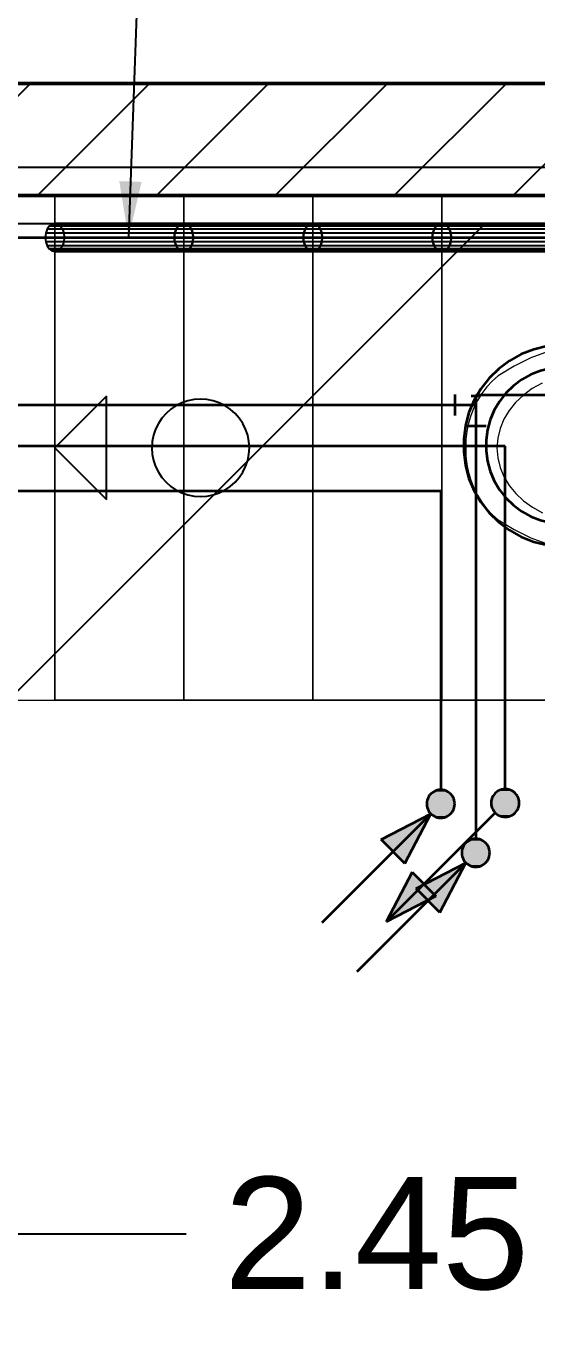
# Model space of a CAD drawing. Extents: x 0 to 756, y -25 to 420.
# Drawn here: x 337.29 to 355.51, y 219.08 to 265.62 of the extents above; entities that cross this region are included whole.
import ezdxf
from ezdxf.lldxf.tags import DXFTag

# ---------------------------------------------------------------- set-up
doc = ezdxf.new("R2010")
doc.units = 0
doc.layers.get('0').update_dxf_attribs({"lineweight": 25})
for name, color, linetype, lineweight, true_color in [('A_Geschossdecke', 7, 'Continuous', 25, 0x008080), ('S_Einrichtung', 7, 'Continuous', 35, 0x9dff9d), ('S_Kaltwasser', 3, 'Continuous', 35, 0x00ff00), ('S_Schmutzwasser', 7, 'Continuous', 35, 0x808040), ('S_Warmwasser', 1, 'fein_strichliert', 35, 0xff0000), ('S_Zirkulation', 7, 'fein_strichliert', 35, 0xff0080)]:
    doc.layers.add(name, color=color, linetype=linetype, lineweight=lineweight, true_color=true_color)
for name, color, linetype, lineweight in [('A_Innenwand', 7, 'Continuous', 25), ('Allgemein01', 7, 'Continuous', 13), ('Sanitär', 7, 'Continuous', 25), ('Standard', 7, 'Continuous', 25), ('Treppe', 7, 'Continuous', 13), ('Wand Holz nicht tragend', 7, 'Continuous', 13), ('X_Text', 7, 'Continuous', 25)]:
    doc.layers.add(name, color=color, linetype=linetype, lineweight=lineweight)
doc.styles.get("Standard").update_dxf_attribs({"font": 'arial.ttf'})
tags = doc.linetypes.add('fein_strichliert', pattern=[4, 1, -2, 1]).pattern_tags.tags
tags[8:9] = [DXFTag(74, 4), DXFTag(75, 0), DXFTag(340, '0'), DXFTag(46, 0.0), DXFTag(50, 0.0), DXFTag(44, 0.0), DXFTag(45, 0.0)]
tags[6:7] = [DXFTag(74, 4), DXFTag(75, 0), DXFTag(340, '0'), DXFTag(46, 0.0), DXFTag(50, 0.0), DXFTag(44, 0.0), DXFTag(45, 0.0)]
tags[4:5] = [DXFTag(74, 4), DXFTag(75, 0), DXFTag(340, '0'), DXFTag(46, 0.0), DXFTag(50, 0.0), DXFTag(44, 0.0), DXFTag(45, 0.0)]

# ---------------------------------------------------------------- blocks, each defined once
blk = doc.blocks.new('Referenz-A01I5YBJIE')
at = {"layer": 'Allgemein01', "color": 0, "lineweight": -2}
for p, q in [((343.065, 252.257), (342.85, 252.184)), ((343.288, 252.301), (343.065, 252.257)), ((343.515, 252.316), (343.288, 252.301)), ((343.742, 252.301), (343.515, 252.316)), ((343.965, 252.257), (343.742, 252.301)), ((344.18, 252.184), (343.965, 252.257)), ((342.286, 251.807), (342.136, 251.636)), ((342.457, 251.957), (342.286, 251.807)), ((342.646, 252.083), (342.457, 251.957)), ((342.85, 252.184), (342.646, 252.083)), ((344.384, 252.083), (344.18, 252.184)), ((344.573, 251.957), (344.384, 252.083)), ((344.744, 251.807), (344.573, 251.957)), ((344.894, 251.636), (344.744, 251.807)), ((342.01, 251.447), (341.909, 251.243)), ((342.136, 251.636), (342.01, 251.447)), ((345.021, 251.447), (344.894, 251.636)), ((345.121, 251.243), (345.021, 251.447)), ((341.836, 251.028), (341.792, 250.805)), ((341.909, 251.243), (341.836, 251.028)), ((345.194, 251.028), (345.121, 251.243)), ((345.239, 250.805), (345.194, 251.028)), ((341.792, 250.805), (341.777, 250.578)), ((341.777, 250.578), (341.792, 250.351)), ((345.254, 250.578), (345.239, 250.805)), ((345.239, 250.351), (345.254, 250.578)), ((341.792, 250.351), (341.836, 250.128)), ((341.836, 250.128), (341.909, 249.913)), ((345.121, 249.913), (345.194, 250.128)), ((345.194, 250.128), (345.239, 250.351)), ((341.909, 249.913), (342.01, 249.709)), ((342.01, 249.709), (342.136, 249.52)), ((342.136, 249.52), (342.286, 249.349)), ((344.744, 249.349), (344.894, 249.52)), ((344.894, 249.52), (345.021, 249.709)), ((345.021, 249.709), (345.121, 249.913)), ((342.286, 249.349), (342.457, 249.199)), ((342.457, 249.199), (342.646, 249.072)), ((342.646, 249.072), (342.85, 248.972)), ((344.18, 248.972), (344.384, 249.072)), ((344.384, 249.072), (344.573, 249.199)), ((344.573, 249.199), (344.744, 249.349)), ((342.85, 248.972), (343.065, 248.899)), ((343.065, 248.899), (343.288, 248.854)), ((343.288, 248.854), (343.515, 248.84)), ((343.515, 248.84), (343.742, 248.854)), ((343.742, 248.854), (343.965, 248.899)), ((343.965, 248.899), (344.18, 248.972))]:
    blk.add_line(p, q, dxfattribs=at)
at = {"layer": 'Sanitär', "color": 0, "lineweight": 13}
for p, q in [((355.286, 253.784), (354.691, 253.494)), ((355.907, 254.018), (355.286, 253.784)), ((354.691, 253.494), (354.126, 253.151)), ((353.722, 252.751), (353.545, 252.518)), ((353.92, 252.967), (353.722, 252.751)), ((354.126, 253.151), (353.92, 252.967)), ((355.695, 252.887), (355.344, 252.692)), ((353.389, 252.269), (353.256, 252.008)), ((353.545, 252.518), (353.389, 252.269)), ((355.026, 252.462), (354.748, 252.199)), ((355.344, 252.692), (355.026, 252.462)), ((353.256, 252.008), (353.148, 251.736)), ((354.514, 251.908), (354.327, 251.595)), ((354.748, 252.199), (354.514, 251.908)), ((353.065, 251.455), (353.008, 251.167)), ((353.148, 251.736), (353.065, 251.455)), ((354.327, 251.595), (354.192, 251.264)), ((352.978, 250.876), (352.968, 250.573)), ((353.008, 251.167), (352.978, 250.876)), ((354.11, 250.921), (354.083, 250.573)), ((354.192, 251.264), (354.11, 250.921)), ((352.968, 250.573), (352.978, 250.279)), ((354.083, 250.573), (354.111, 250.224)), ((352.978, 250.279), (353.009, 249.988)), ((353.009, 249.988), (353.065, 249.701)), ((354.111, 250.224), (354.194, 249.882)), ((353.065, 249.701), (353.148, 249.42)), ((354.194, 249.882), (354.331, 249.552)), ((354.331, 249.552), (354.518, 249.239)), ((353.148, 249.42), (353.257, 249.147)), ((353.257, 249.147), (353.389, 248.886)), ((354.518, 249.239), (354.753, 248.949)), ((353.389, 248.886), (353.545, 248.638)), ((353.545, 248.638), (353.722, 248.405)), ((354.753, 248.949), (355.032, 248.687)), ((355.032, 248.687), (355.35, 248.457)), ((353.722, 248.405), (353.92, 248.189)), ((353.92, 248.189), (354.126, 248.004)), ((355.35, 248.457), (355.702, 248.264)), ((354.126, 248.004), (354.691, 247.661)), ((354.691, 247.661), (355.287, 247.371)), ((355.287, 247.371), (355.907, 247.138))]:
    blk.add_line(p, q, dxfattribs=at)
at = {"layer": 'Standard', "color": 0, "lineweight": -2}
for p, q in [((338.042, 258.372), (337.994, 258.232)), ((338.116, 258.482), (338.042, 258.372)), ((342.642, 258.372), (338.042, 258.372)), ((338.211, 258.553), (338.116, 258.482)), ((342.716, 258.482), (338.116, 258.482)), ((338.315, 258.578), (338.211, 258.553)), ((342.811, 258.553), (338.211, 258.553)), ((342.915, 258.578), (338.315, 258.578)), ((338.315, 258.578), (338.42, 258.553)), ((343.02, 258.553), (338.42, 258.553)), ((338.42, 258.553), (338.514, 258.482)), ((343.114, 258.482), (338.514, 258.482)), ((338.514, 258.482), (338.589, 258.372)), ((343.189, 258.372), (338.589, 258.372)), ((338.589, 258.372), (338.637, 258.232)), ((342.642, 258.372), (342.594, 258.232)), ((342.594, 258.232), (342.642, 258.372)), ((342.716, 258.482), (342.642, 258.372)), ((342.642, 258.372), (342.716, 258.482)), ((347.242, 258.372), (342.642, 258.372)), ((342.811, 258.553), (342.716, 258.482)), ((342.716, 258.482), (342.811, 258.553)), ((347.316, 258.482), (342.716, 258.482)), ((342.915, 258.578), (342.811, 258.553)), ((342.811, 258.553), (342.915, 258.578)), ((347.411, 258.553), (342.811, 258.553)), ((347.515, 258.578), (342.915, 258.578)), ((342.915, 258.578), (343.02, 258.553)), ((343.02, 258.553), (342.915, 258.578)), ((347.62, 258.553), (343.02, 258.553)), ((343.02, 258.553), (343.114, 258.482)), ((343.114, 258.482), (343.02, 258.553)), ((347.714, 258.482), (343.114, 258.482)), ((343.114, 258.482), (343.189, 258.372)), ((343.189, 258.372), (343.114, 258.482)), ((347.789, 258.372), (343.189, 258.372)), ((343.189, 258.372), (343.237, 258.232)), ((343.237, 258.232), (343.189, 258.372)), ((347.242, 258.372), (347.194, 258.232)), ((347.194, 258.232), (347.242, 258.372)), ((347.316, 258.482), (347.242, 258.372)), ((347.242, 258.372), (347.316, 258.482)), ((351.842, 258.372), (347.242, 258.372)), ((347.411, 258.553), (347.316, 258.482)), ((347.316, 258.482), (347.411, 258.553)), ((351.916, 258.482), (347.316, 258.482)), ((347.515, 258.578), (347.411, 258.553)), ((347.411, 258.553), (347.515, 258.578)), ((352.011, 258.553), (347.411, 258.553)), ((352.115, 258.578), (347.515, 258.578)), ((347.515, 258.578), (347.62, 258.553)), ((347.62, 258.553), (347.515, 258.578)), ((352.22, 258.553), (347.62, 258.553)), ((347.62, 258.553), (347.714, 258.482)), ((347.714, 258.482), (347.62, 258.553)), ((352.314, 258.482), (347.714, 258.482)), ((347.714, 258.482), (347.789, 258.372)), ((347.789, 258.372), (347.714, 258.482)), ((352.389, 258.372), (347.789, 258.372)), ((347.789, 258.372), (347.837, 258.232)), ((347.837, 258.232), (347.789, 258.372)), ((351.842, 258.372), (351.794, 258.232)), ((351.794, 258.232), (351.842, 258.372)), ((351.916, 258.482), (351.842, 258.372)), ((351.842, 258.372), (351.916, 258.482)), ((356.442, 258.372), (351.842, 258.372)), ((352.011, 258.553), (351.916, 258.482)), ((351.916, 258.482), (352.011, 258.553)), ((356.516, 258.482), (351.916, 258.482)), ((352.115, 258.578), (352.011, 258.553)), ((352.011, 258.553), (352.115, 258.578)), ((356.611, 258.553), (352.011, 258.553)), ((356.715, 258.578), (352.115, 258.578)), ((352.115, 258.578), (352.22, 258.553)), ((352.22, 258.553), (352.115, 258.578)), ((356.82, 258.553), (352.22, 258.553)), ((352.22, 258.553), (352.314, 258.482)), ((352.314, 258.482), (352.22, 258.553)), ((356.914, 258.482), (352.314, 258.482)), ((352.314, 258.482), (352.389, 258.372)), ((352.389, 258.372), (352.314, 258.482)), ((356.989, 258.372), (352.389, 258.372)), ((352.389, 258.372), (352.437, 258.232)), ((352.437, 258.232), (352.389, 258.372)), ((337.994, 258.232), (337.977, 258.078)), ((337.977, 258.078), (337.994, 257.923)), ((342.577, 258.078), (337.977, 258.078)), ((342.594, 258.232), (337.994, 258.232)), ((337.994, 257.923), (338.042, 257.784)), ((342.594, 257.923), (337.994, 257.923)), ((338.637, 257.923), (338.589, 257.784)), ((343.237, 258.232), (338.637, 258.232)), ((338.637, 258.232), (338.653, 258.078)), ((338.653, 258.078), (338.637, 257.923)), ((343.237, 257.923), (338.637, 257.923)), ((343.253, 258.078), (338.653, 258.078)), ((342.594, 258.232), (342.577, 258.078)), ((342.577, 258.078), (342.594, 258.232)), ((342.577, 258.078), (342.594, 257.923)), ((347.177, 258.078), (342.577, 258.078)), ((342.594, 257.923), (342.577, 258.078)), ((347.194, 258.232), (342.594, 258.232)), ((342.594, 257.923), (342.642, 257.784)), ((347.194, 257.923), (342.594, 257.923)), ((342.642, 257.784), (342.594, 257.923)), ((343.237, 257.923), (343.189, 257.784)), ((343.189, 257.784), (343.237, 257.923)), ((347.837, 258.232), (343.237, 258.232)), ((343.237, 258.232), (343.253, 258.078)), ((343.253, 258.078), (343.237, 258.232)), ((343.253, 258.078), (343.237, 257.923)), ((343.237, 257.923), (343.253, 258.078)), ((347.837, 257.923), (343.237, 257.923)), ((347.853, 258.078), (343.253, 258.078)), ((347.194, 258.232), (347.177, 258.078)), ((347.177, 258.078), (347.194, 258.232)), ((347.177, 258.078), (347.194, 257.923)), ((351.777, 258.078), (347.177, 258.078)), ((347.194, 257.923), (347.177, 258.078)), ((351.794, 258.232), (347.194, 258.232)), ((347.194, 257.923), (347.242, 257.784)), ((351.794, 257.923), (347.194, 257.923)), ((347.242, 257.784), (347.194, 257.923)), ((347.837, 257.923), (347.789, 257.784)), ((347.789, 257.784), (347.837, 257.923)), ((352.437, 258.232), (347.837, 258.232)), ((347.837, 258.232), (347.853, 258.078)), ((347.853, 258.078), (347.837, 258.232)), ((347.853, 258.078), (347.837, 257.923)), ((347.837, 257.923), (347.853, 258.078)), ((352.437, 257.923), (347.837, 257.923)), ((352.453, 258.078), (347.853, 258.078)), ((351.794, 258.232), (351.777, 258.078)), ((351.777, 258.078), (351.794, 258.232)), ((351.777, 258.078), (351.794, 257.923)), ((356.377, 258.078), (351.777, 258.078)), ((351.794, 257.923), (351.777, 258.078)), ((356.394, 258.232), (351.794, 258.232)), ((351.794, 257.923), (351.842, 257.784)), ((356.394, 257.923), (351.794, 257.923)), ((351.842, 257.784), (351.794, 257.923)), ((352.437, 257.923), (352.389, 257.784)), ((352.389, 257.784), (352.437, 257.923)), ((357.037, 258.232), (352.437, 258.232)), ((352.437, 258.232), (352.453, 258.078)), ((352.453, 258.078), (352.437, 258.232)), ((352.453, 258.078), (352.437, 257.923)), ((352.437, 257.923), (352.453, 258.078)), ((357.037, 257.923), (352.437, 257.923)), ((357.053, 258.078), (352.453, 258.078)), ((338.042, 257.784), (338.116, 257.673)), ((342.642, 257.784), (338.042, 257.784)), ((338.116, 257.673), (338.211, 257.602)), ((342.716, 257.673), (338.116, 257.673)), ((338.211, 257.602), (338.315, 257.578)), ((342.811, 257.602), (338.211, 257.602)), ((338.42, 257.602), (338.315, 257.578)), ((338.315, 257.578), (342.915, 257.578)), ((338.514, 257.673), (338.42, 257.602)), ((343.02, 257.602), (338.42, 257.602)), ((338.589, 257.784), (338.514, 257.673)), ((343.114, 257.673), (338.514, 257.673)), ((343.189, 257.784), (338.589, 257.784)), ((342.642, 257.784), (342.716, 257.673)), ((347.242, 257.784), (342.642, 257.784)), ((342.716, 257.673), (342.642, 257.784)), ((342.716, 257.673), (342.811, 257.602)), ((347.316, 257.673), (342.716, 257.673)), ((342.811, 257.602), (342.716, 257.673)), ((342.811, 257.602), (342.915, 257.578)), ((347.411, 257.602), (342.811, 257.602)), ((342.915, 257.578), (342.811, 257.602)), ((343.02, 257.602), (342.915, 257.578)), ((342.915, 257.578), (343.02, 257.602)), ((342.915, 257.578), (347.515, 257.578)), ((343.114, 257.673), (343.02, 257.602)), ((343.02, 257.602), (343.114, 257.673)), ((347.62, 257.602), (343.02, 257.602)), ((343.189, 257.784), (343.114, 257.673)), ((343.114, 257.673), (343.189, 257.784)), ((347.714, 257.673), (343.114, 257.673)), ((347.789, 257.784), (343.189, 257.784)), ((347.242, 257.784), (347.316, 257.673)), ((351.842, 257.784), (347.242, 257.784)), ((347.316, 257.673), (347.242, 257.784)), ((347.316, 257.673), (347.411, 257.602)), ((351.916, 257.673), (347.316, 257.673)), ((347.411, 257.602), (347.316, 257.673)), ((347.411, 257.602), (347.515, 257.578)), ((352.011, 257.602), (347.411, 257.602)), ((347.515, 257.578), (347.411, 257.602)), ((347.62, 257.602), (347.515, 257.578)), ((347.515, 257.578), (347.62, 257.602)), ((347.515, 257.578), (352.115, 257.578)), ((347.714, 257.673), (347.62, 257.602)), ((347.62, 257.602), (347.714, 257.673)), ((352.22, 257.602), (347.62, 257.602)), ((347.789, 257.784), (347.714, 257.673)), ((347.714, 257.673), (347.789, 257.784)), ((352.314, 257.673), (347.714, 257.673)), ((352.389, 257.784), (347.789, 257.784)), ((351.842, 257.784), (351.916, 257.673)), ((356.442, 257.784), (351.842, 257.784)), ((351.916, 257.673), (351.842, 257.784)), ((351.916, 257.673), (352.011, 257.602)), ((356.516, 257.673), (351.916, 257.673)), ((352.011, 257.602), (351.916, 257.673)), ((352.011, 257.602), (352.115, 257.578)), ((356.611, 257.602), (352.011, 257.602)), ((352.115, 257.578), (352.011, 257.602)), ((352.22, 257.602), (352.115, 257.578)), ((352.115, 257.578), (352.22, 257.602)), ((352.115, 257.578), (356.715, 257.578)), ((352.314, 257.673), (352.22, 257.602)), ((352.22, 257.602), (352.314, 257.673)), ((356.82, 257.602), (352.22, 257.602)), ((352.389, 257.784), (352.314, 257.673)), ((352.314, 257.673), (352.389, 257.784)), ((356.914, 257.673), (352.314, 257.673)), ((356.989, 257.784), (352.389, 257.784)), ((324.607, 222.539), (343.006, 222.539))]:
    blk.add_line(p, q, dxfattribs=at)
at = {"layer": 'Standard', "color": 0, "lineweight": 13}
blk.add_line((324.607, 241.578), (373.607, 241.578), dxfattribs=at)
at = {"layer": 'Treppe', "color": 0}
for p, q in [((342.915, 259.578), (338.315, 259.578)), ((338.315, 259.578), (338.315, 241.578)), ((338.315, 259.578), (342.915, 259.578)), ((338.315, 241.578), (338.315, 259.578)), ((338.315, 259.578), (338.315, 259.578)), ((342.915, 241.578), (342.915, 259.578)), ((342.915, 259.578), (342.915, 241.578)), ((342.915, 259.578), (342.915, 259.578)), ((347.515, 259.578), (342.915, 259.578)), ((342.915, 259.578), (342.915, 241.578)), ((342.915, 259.578), (347.515, 259.578)), ((342.915, 241.578), (342.915, 259.578)), ((342.915, 259.578), (342.915, 259.578)), ((347.515, 241.578), (347.515, 259.578)), ((347.515, 259.578), (347.515, 241.578)), ((347.515, 259.578), (347.515, 259.578)), ((352.115, 259.578), (347.515, 259.578)), ((347.515, 259.578), (347.515, 241.578)), ((347.515, 259.578), (352.115, 259.578)), ((347.515, 241.578), (347.515, 259.578)), ((347.515, 259.578), (347.515, 259.578)), ((352.115, 241.578), (352.115, 259.578)), ((352.115, 259.578), (352.115, 241.578)), ((352.115, 259.578), (352.115, 259.578)), ((356.715, 259.578), (352.115, 259.578)), ((352.115, 259.578), (352.115, 241.578)), ((352.115, 259.578), (356.715, 259.578)), ((352.115, 241.578), (352.115, 259.578)), ((352.115, 259.578), (352.115, 259.578)), ((338.315, 241.578), (342.915, 241.578)), ((342.915, 241.578), (338.315, 241.578)), ((338.315, 241.578), (338.315, 241.578)), ((342.915, 241.578), (342.915, 241.578)), ((342.915, 241.578), (347.515, 241.578)), ((347.515, 241.578), (342.915, 241.578)), ((342.915, 241.578), (342.915, 241.578)), ((347.515, 241.578), (347.515, 241.578)), ((347.515, 241.578), (352.115, 241.578)), ((352.115, 241.578), (347.515, 241.578)), ((347.515, 241.578), (347.515, 241.578)), ((352.115, 241.578), (352.115, 241.578)), ((352.115, 241.578), (356.715, 241.578)), ((356.715, 241.578), (352.115, 241.578)), ((352.115, 241.578), (352.115, 241.578))]:
    blk.add_line(p, q, dxfattribs=at)
at = {"layer": 'Treppe', "color": 0, "lineweight": -2}
for p, q in [((340.155, 252.418), (338.315, 250.578)), ((340.155, 248.738), (340.155, 252.418)), ((338.315, 250.578), (340.155, 248.738))]:
    blk.add_line(p, q, dxfattribs=at)
at = {"layer": 'Wand Holz nicht tragend', "color": 0, "lineweight": 50}
for p, q in [((391.607, 263.578), (300.607, 263.578)), ((300.607, 263.578), (391.607, 263.578)), ((300.607, 259.578), (391.607, 259.578)), ((391.607, 259.578), (300.607, 259.578))]:
    blk.add_line(p, q, dxfattribs=at)
at = {"layer": 'Standard', "color": 0, "lineweight": -2, "insert": (344.357, 224.571), "char_height": 4, "attachment_point": 1}
blk.add_mtext('{\\fArial;2.45}', dxfattribs=at)
blk = doc.blocks.new('Wand-A01I5YCVIE', base_point=(296.607, 259.578))
at = {"color": 0, "linetype": 'ByBlock', "lineweight": -2, "ltscale": 0.25}
for p, q in [((391.607, 263.578), (296.607, 263.578)), ((391.607, 259.578), (300.607, 259.578))]:
    blk.add_line(p, q, dxfattribs=at)
at = {"color": 0, "lineweight": -2}
for p, q in [((337.451, 263.578), (333.451, 259.578)), ((341.694, 263.578), (337.694, 259.578)), ((345.937, 263.578), (341.937, 259.578)), ((350.179, 263.578), (346.179, 259.578)), ((354.422, 263.578), (350.422, 259.578)), ((358.664, 263.578), (354.664, 259.578))]:
    blk.add_line(p, q, dxfattribs=at)
blk = doc.blocks.new('WC-A01I5YGTIE', base_point=(352.897, 246.66))
at = {"color": 0, "linetype": 'ByBlock', "lineweight": -2, "ltscale": 0.35}
for p, q in [((363.289, 246.66), (363.289, 254.66)), ((363.289, 254.66), (364.289, 254.66)), ((364.289, 254.66), (364.289, 246.66)), ((355.86, 254.205), (355.396, 254.09)), ((356.336, 254.257), (355.86, 254.205)), ((356.813, 254.246), (356.336, 254.257)), ((356.813, 254.246), (363.289, 253.66)), ((354.534, 253.683), (354.151, 253.397)), ((354.952, 253.915), (354.534, 253.683)), ((355.396, 254.09), (354.952, 253.915)), ((363.289, 253.66), (363.289, 247.66)), ((354.151, 253.397), (353.809, 253.063)), ((355.292, 253.191), (354.968, 253.011)), ((355.638, 253.328), (355.292, 253.191)), ((355.999, 253.417), (355.638, 253.328)), ((356.368, 253.458), (355.999, 253.417)), ((356.74, 253.449), (356.368, 253.458)), ((356.74, 253.449), (357.732, 253.36)), ((358.077, 253.306), (357.732, 253.36)), ((358.412, 253.209), (358.077, 253.306)), ((358.731, 253.069), (358.412, 253.209)), ((353.809, 253.063), (353.514, 252.687)), ((354.67, 252.788), (354.404, 252.529)), ((354.968, 253.011), (354.67, 252.788)), ((359.031, 252.89), (358.731, 253.069)), ((359.304, 252.673), (359.031, 252.89)), ((353.272, 252.275), (353.086, 251.834)), ((353.514, 252.687), (353.272, 252.275)), ((354.404, 252.529), (354.175, 252.236)), ((359.548, 252.424), (359.304, 252.673)), ((359.757, 252.145), (359.548, 252.424)), ((353.086, 251.834), (352.961, 251.373)), ((353.987, 251.916), (353.842, 251.573)), ((354.175, 252.236), (353.987, 251.916)), ((359.929, 251.841), (359.757, 252.145)), ((360.061, 251.518), (359.929, 251.841)), ((352.961, 251.373), (352.897, 250.899)), ((353.842, 251.573), (353.745, 251.214)), ((360.149, 251.181), (360.061, 251.518)), ((352.897, 250.899), (352.897, 250.421)), ((353.745, 251.214), (353.696, 250.846)), ((360.194, 250.835), (360.149, 251.181)), ((352.897, 250.421), (352.961, 249.947)), ((353.696, 250.846), (353.696, 250.474)), ((353.696, 250.474), (353.745, 250.106)), ((360.149, 250.14), (360.194, 250.486)), ((360.194, 250.486), (360.194, 250.835)), ((352.961, 249.947), (353.086, 249.486)), ((353.745, 250.106), (353.842, 249.747)), ((360.061, 249.802), (360.149, 250.14)), ((353.086, 249.486), (353.272, 249.046)), ((353.842, 249.747), (353.987, 249.405)), ((359.757, 249.176), (359.929, 249.479)), ((359.929, 249.479), (360.061, 249.802)), ((353.272, 249.046), (353.514, 248.634)), ((353.987, 249.405), (354.175, 249.084)), ((354.175, 249.084), (354.404, 248.792)), ((359.548, 248.897), (359.757, 249.176)), ((353.514, 248.634), (353.809, 248.257)), ((354.404, 248.792), (354.67, 248.532)), ((354.67, 248.532), (354.968, 248.31)), ((359.031, 248.431), (359.304, 248.647)), ((359.304, 248.647), (359.548, 248.897)), ((353.809, 248.257), (354.151, 247.923)), ((354.968, 248.31), (355.292, 248.129)), ((355.292, 248.129), (355.638, 247.993)), ((358.077, 248.014), (358.412, 248.111)), ((358.412, 248.111), (358.731, 248.251)), ((358.731, 248.251), (359.031, 248.431)), ((354.151, 247.923), (354.534, 247.638)), ((354.534, 247.638), (354.952, 247.405)), ((355.638, 247.993), (355.999, 247.903)), ((355.999, 247.903), (356.368, 247.863)), ((356.368, 247.863), (356.74, 247.871)), ((357.732, 247.961), (356.74, 247.871)), ((363.289, 247.66), (356.813, 247.075)), ((357.732, 247.961), (358.077, 248.014)), ((354.952, 247.405), (355.396, 247.23)), ((355.396, 247.23), (355.86, 247.116)), ((355.86, 247.116), (356.336, 247.063)), ((356.336, 247.063), (356.813, 247.075)), ((364.289, 246.66), (363.289, 246.66))]:
    blk.add_line(p, q, dxfattribs=at)
blk = doc.blocks.new('Abwasserleitung-A01I5YKPIE', base_point=(324.925, 250.859))
at = {"color": 0, "linetype": 'ByBlock', "lineweight": -2, "ltscale": 0.35}
for p, q in [((324.925, 257.955), (325.048, 258.078)), ((324.925, 251.057), (324.925, 257.955)), ((325.048, 258.078), (365.728, 258.078)), ((365.728, 258.078), (366.728, 257.078)), ((325.123, 250.859), (324.925, 251.057))]:
    blk.add_line(p, q, dxfattribs=at)
blk = doc.blocks.new('Bauteilbeschriftung-A01I5YKRIE', base_point=(340.614, 258.078))
at = {"color": 0, "lineweight": -2}
for p, q in [((341.254, 270.015), (351.421, 270.015)), ((341.254, 266.815), (341.254, 270.015)), ((351.421, 270.015), (351.421, 266.815)), ((351.421, 266.815), (341.254, 266.815))]:
    blk.add_line(p, q, dxfattribs=at)
at = {"color": 0, "linetype": 'ByBlock', "lineweight": -2, "ltscale": 0.25}
blk.add_line((341.254, 266.815), (340.942, 258.078), dxfattribs=at)
at = {"color": 7, "linetype": 'ByBlock', "lineweight": -2, "ltscale": 0.25, "true_color": 0xffffff}
for points in [[(341.254, 266.815), (351.421, 266.815), (341.254, 270.015)], [(351.421, 266.815), (341.254, 270.015), (351.421, 270.015)]]:
    blk.add_solid(points, dxfattribs=at)
at = {"color": 0, "linetype": 'ByBlock', "lineweight": -2, "ltscale": 0.25}
for points in [[(341.413, 260.062), (340.618, 260.062), (340.614, 260.091)], [(340.942, 258.078), (341.413, 260.062), (340.618, 260.062)]]:
    blk.add_solid(points, dxfattribs=at)
at = {"color": 0, "linetype": 'ByBlock', "lineweight": -2, "ltscale": 0.25, "insert": (341.987, 269.515), "char_height": 2.2, "attachment_point": 1}
blk.add_mtext('{\\fArial;DN 56}', dxfattribs=at)
blk = doc.blocks.new('Geschossdecke-A01I5YL3IE', base_point=(119.607, 260.578))
at = {"color": 0, "linetype": 'ByBlock', "lineweight": -2, "ltscale": 0.25}
blk.add_line((397.607, 260.578), (119.607, 260.578), dxfattribs=at)
blk = doc.blocks.new('Geschossdecke-A01I5YL5IE', base_point=(119.607, 24.521))
at = {"color": 0, "linetype": 'ByBlock', "lineweight": -2, "ltscale": 0.25}
blk.add_line((297.607, 258.578), (397.607, 258.578), dxfattribs=at)
at = {"color": 0, "lineweight": -2}
blk.add_line((297.607, 202.521), (353.664, 258.578), dxfattribs=at)
blk = doc.blocks.new('Verbundrohr (Stange)-A01I5YM1IE', base_point=(353.326, 252.108))
at = {"color": 0, "linetype": 'ByBlock', "lineweight": -2, "ltscale": 0.35}
for p, q in [((364.889, 252.46), (353.326, 252.46)), ((353.326, 252.46), (353.326, 252.108))]:
    blk.add_line(p, q, dxfattribs=at)
blk = doc.blocks.new('Verbundrohr (Stange)-A01I5YM3IE', base_point=(326.007, 252.108))
at = {"color": 0, "linetype": 'ByBlock', "lineweight": -2, "ltscale": 0.35}
blk.add_line((326.007, 252.108), (353.326, 252.108), dxfattribs=at)
blk = doc.blocks.new('Verbundrohr (Stange)-A01I5YM5IE', base_point=(353.326, 236.632))
at = {"color": 0, "linetype": 'ByBlock', "lineweight": -2, "ltscale": 0.35}
blk.add_line((353.326, 252.108), (353.326, 236.632), dxfattribs=at)
blk = doc.blocks.new('T-Stück-A01I5YM7IE', base_point=(352.576, 251.358))
at = {"color": 0, "lineweight": -2}
for p, q in [((352.576, 252.483), (352.576, 251.733)), ((353.485, 252.425), (353.168, 252.425)), ((352.951, 251.358), (353.701, 251.358))]:
    blk.add_line(p, q, dxfattribs=at)
blk = doc.blocks.new('Steigleitung Sanitär-A01I5YMZIE', base_point=(349.084, 231.89))
at = {"color": 0, "lineweight": -2}
for p, q in [((352.929, 236.436), (352.893, 236.382)), ((352.973, 236.486), (352.929, 236.436)), ((353.022, 236.529), (352.973, 236.486)), ((353.076, 236.565), (353.022, 236.529)), ((353.135, 236.594), (353.076, 236.565)), ((353.197, 236.615), (353.135, 236.594)), ((353.261, 236.628), (353.197, 236.615)), ((353.326, 236.632), (353.261, 236.628)), ((353.391, 236.628), (353.326, 236.632)), ((353.456, 236.615), (353.391, 236.628)), ((353.517, 236.594), (353.456, 236.615)), ((353.576, 236.565), (353.517, 236.594)), ((353.631, 236.529), (353.576, 236.565)), ((353.68, 236.486), (353.631, 236.529)), ((353.723, 236.436), (353.68, 236.486)), ((353.759, 236.382), (353.723, 236.436)), ((352.83, 236.197), (352.826, 236.132)), ((352.826, 236.132), (352.83, 236.067)), ((352.843, 236.261), (352.83, 236.197)), ((352.83, 236.067), (352.843, 236.003)), ((352.864, 236.323), (352.843, 236.261)), ((352.843, 236.003), (352.864, 235.941)), ((352.893, 236.382), (352.864, 236.323)), ((353.788, 236.323), (353.759, 236.382)), ((353.809, 236.261), (353.788, 236.323)), ((353.788, 235.941), (353.809, 236.003)), ((353.822, 236.197), (353.809, 236.261)), ((353.809, 236.003), (353.822, 236.067)), ((353.826, 236.132), (353.822, 236.197)), ((353.822, 236.067), (353.826, 236.132)), ((352.973, 235.779), (349.084, 231.89)), ((351.199, 234.855), (352.973, 235.779)), ((352.049, 234.004), (352.973, 235.779)), ((352.864, 235.941), (352.893, 235.882)), ((352.893, 235.882), (352.929, 235.828)), ((352.929, 235.828), (352.973, 235.778)), ((352.973, 235.778), (353.022, 235.735)), ((353.022, 235.735), (353.076, 235.699)), ((353.076, 235.699), (353.135, 235.67)), ((353.135, 235.67), (353.197, 235.649)), ((353.197, 235.649), (353.261, 235.636)), ((353.261, 235.636), (353.326, 235.632)), ((353.326, 235.632), (353.391, 235.636)), ((353.391, 235.636), (353.456, 235.649)), ((353.456, 235.649), (353.517, 235.67)), ((353.517, 235.67), (353.576, 235.699)), ((353.576, 235.699), (353.631, 235.735)), ((353.631, 235.735), (353.68, 235.778)), ((353.68, 235.778), (353.723, 235.828)), ((353.723, 235.828), (353.759, 235.882)), ((353.759, 235.882), (353.788, 235.941)), ((352.049, 234.004), (351.199, 234.855))]:
    blk.add_line(p, q, dxfattribs=at)
for points in [[(353.759, 236.382), (352.893, 236.382), (353.68, 236.486)], [(352.893, 236.382), (353.68, 236.486), (352.973, 236.486)], [(353.68, 236.486), (352.973, 236.486), (353.576, 236.565)], [(352.973, 236.486), (353.576, 236.565), (353.076, 236.565)], [(353.576, 236.565), (353.076, 236.565), (353.456, 236.615)], [(353.076, 236.565), (353.456, 236.615), (353.197, 236.615)], [(353.456, 236.615), (353.197, 236.615), (353.326, 236.632)], [(353.826, 236.132), (352.826, 236.132), (353.809, 236.261)], [(352.826, 236.132), (353.809, 236.261), (352.843, 236.261)], [(352.843, 236.003), (353.826, 236.132), (352.826, 236.132)], [(353.809, 236.261), (352.843, 236.261), (353.759, 236.382)], [(352.843, 236.261), (353.759, 236.382), (352.893, 236.382)], [(353.809, 236.003), (352.843, 236.003), (353.826, 236.132)], [(352.893, 235.882), (353.809, 236.003), (352.843, 236.003)], [(353.759, 235.882), (352.893, 235.882), (353.809, 236.003)], [(352.492, 234.855), (351.199, 234.855), (352.973, 235.779)], [(352.973, 235.778), (353.759, 235.882), (352.893, 235.882)], [(353.68, 235.778), (352.973, 235.778), (353.759, 235.882)], [(353.076, 235.699), (353.68, 235.778), (352.973, 235.778)], [(353.576, 235.699), (353.076, 235.699), (353.68, 235.778)], [(353.197, 235.649), (353.576, 235.699), (353.076, 235.699)], [(353.456, 235.649), (353.197, 235.649), (353.576, 235.699)], [(353.326, 235.632), (353.456, 235.649), (353.197, 235.649)], [(352.049, 234.004), (352.492, 234.855), (351.199, 234.855)]]:
    blk.add_solid(points, dxfattribs=at)
blk = doc.blocks.new('Steigleitung Sanitär-A01I5YNBIE', base_point=(347.836, 233.638))
at = {"color": 0, "linetype": 'Continuous', "lineweight": -2, "ltscale": 0.35}
for p, q in [((351.828, 238.313), (351.774, 238.276)), ((351.887, 238.342), (351.828, 238.313)), ((351.949, 238.363), (351.887, 238.342)), ((352.013, 238.375), (351.949, 238.363)), ((352.078, 238.38), (352.013, 238.375)), ((352.143, 238.375), (352.078, 238.38)), ((352.208, 238.363), (352.143, 238.375)), ((352.269, 238.342), (352.208, 238.363)), ((352.328, 238.313), (352.269, 238.342)), ((352.382, 238.276), (352.328, 238.313)), ((351.582, 237.945), (351.578, 237.88)), ((351.578, 237.88), (351.582, 237.814)), ((351.595, 238.009), (351.582, 237.945)), ((351.616, 238.071), (351.595, 238.009)), ((351.645, 238.13), (351.616, 238.071)), ((351.681, 238.184), (351.645, 238.13)), ((351.725, 238.233), (351.681, 238.184)), ((351.774, 238.276), (351.725, 238.233)), ((352.432, 238.233), (352.382, 238.276)), ((352.475, 238.184), (352.432, 238.233)), ((352.511, 238.13), (352.475, 238.184)), ((352.54, 238.071), (352.511, 238.13)), ((352.561, 238.009), (352.54, 238.071)), ((352.574, 237.945), (352.561, 238.009)), ((352.578, 237.88), (352.574, 237.945)), ((352.574, 237.814), (352.578, 237.88)), ((351.725, 237.526), (347.836, 233.638)), ((349.951, 236.603), (351.725, 237.526)), ((350.801, 235.752), (351.725, 237.526)), ((351.582, 237.814), (351.595, 237.75)), ((351.595, 237.75), (351.616, 237.688)), ((351.616, 237.688), (351.645, 237.63)), ((351.645, 237.63), (351.681, 237.575)), ((351.681, 237.575), (351.725, 237.526)), ((351.725, 237.526), (351.774, 237.483)), ((351.774, 237.483), (351.828, 237.447)), ((351.828, 237.447), (351.887, 237.418)), ((351.887, 237.418), (351.949, 237.397)), ((351.949, 237.397), (352.013, 237.384)), ((352.013, 237.384), (352.078, 237.38)), ((352.078, 237.38), (352.143, 237.384)), ((352.143, 237.384), (352.208, 237.397)), ((352.208, 237.397), (352.269, 237.418)), ((352.269, 237.418), (352.328, 237.447)), ((352.328, 237.447), (352.382, 237.483)), ((352.382, 237.483), (352.432, 237.526)), ((352.432, 237.526), (352.475, 237.575)), ((352.475, 237.575), (352.511, 237.63)), ((352.511, 237.63), (352.54, 237.688)), ((352.54, 237.688), (352.561, 237.75)), ((352.561, 237.75), (352.574, 237.814)), ((350.801, 235.752), (349.951, 236.603))]:
    blk.add_line(p, q, dxfattribs=at)
for points in [[(352.432, 238.233), (351.725, 238.233), (352.328, 238.313)], [(351.725, 238.233), (352.328, 238.313), (351.828, 238.313)], [(352.328, 238.313), (351.828, 238.313), (352.208, 238.363)], [(351.828, 238.313), (352.208, 238.363), (351.949, 238.363)], [(352.208, 238.363), (351.949, 238.363), (352.078, 238.38)], [(352.578, 237.88), (351.578, 237.88), (352.561, 238.009)], [(351.578, 237.88), (352.561, 238.009), (351.595, 238.009)], [(351.595, 237.75), (352.578, 237.88), (351.578, 237.88)], [(352.561, 238.009), (351.595, 238.009), (352.511, 238.13)], [(351.595, 238.009), (352.511, 238.13), (351.645, 238.13)], [(352.561, 237.75), (351.595, 237.75), (352.578, 237.88)], [(352.511, 238.13), (351.645, 238.13), (352.432, 238.233)], [(351.645, 238.13), (352.432, 238.233), (351.725, 238.233)], [(351.244, 236.603), (349.951, 236.603), (351.725, 237.526)], [(351.645, 237.63), (352.561, 237.75), (351.595, 237.75)], [(352.511, 237.63), (351.645, 237.63), (352.561, 237.75)], [(351.725, 237.526), (352.511, 237.63), (351.645, 237.63)], [(352.432, 237.526), (351.725, 237.526), (352.511, 237.63)], [(351.828, 237.447), (352.432, 237.526), (351.725, 237.526)], [(352.328, 237.447), (351.828, 237.447), (352.432, 237.526)], [(351.949, 237.397), (352.328, 237.447), (351.828, 237.447)], [(352.208, 237.397), (351.949, 237.397), (352.328, 237.447)], [(352.078, 237.38), (352.208, 237.397), (351.949, 237.397)], [(350.801, 235.752), (351.244, 236.603), (349.951, 236.603)]]:
    blk.add_solid(points, dxfattribs=at)
blk = doc.blocks.new('Steigleitung Sanitär-A01I5YNZIE', base_point=(350.135, 233.668))
at = {"color": 0, "linetype": 'Continuous', "lineweight": -2, "ltscale": 0.35}
for p, q in [((354.073, 238.307), (354.023, 238.263)), ((354.127, 238.343), (354.073, 238.307)), ((354.186, 238.372), (354.127, 238.343)), ((354.248, 238.393), (354.186, 238.372)), ((354.312, 238.406), (354.248, 238.393)), ((354.377, 238.41), (354.312, 238.406)), ((354.442, 238.406), (354.377, 238.41)), ((354.506, 238.393), (354.442, 238.406)), ((354.568, 238.372), (354.506, 238.393)), ((354.627, 238.343), (354.568, 238.372)), ((354.681, 238.307), (354.627, 238.343)), ((354.731, 238.263), (354.681, 238.307)), ((353.881, 237.975), (353.877, 237.91)), ((353.877, 237.91), (353.881, 237.845)), ((353.894, 238.039), (353.881, 237.975)), ((353.881, 237.845), (353.894, 237.78)), ((353.915, 238.101), (353.894, 238.039)), ((353.944, 238.16), (353.915, 238.101)), ((353.98, 238.214), (353.944, 238.16)), ((354.023, 238.263), (353.98, 238.214)), ((354.774, 238.214), (354.731, 238.263)), ((354.81, 238.16), (354.774, 238.214)), ((354.839, 238.101), (354.81, 238.16)), ((354.86, 238.039), (354.839, 238.101)), ((354.873, 237.975), (354.86, 238.039)), ((354.86, 237.78), (354.873, 237.845)), ((354.877, 237.91), (354.873, 237.975)), ((354.873, 237.845), (354.877, 237.91)), ((354.023, 237.556), (350.135, 233.668)), ((353.894, 237.78), (353.915, 237.719)), ((353.915, 237.719), (353.944, 237.66)), ((353.944, 237.66), (353.98, 237.605)), ((353.98, 237.605), (354.023, 237.556)), ((354.023, 237.556), (354.073, 237.513)), ((354.073, 237.513), (354.127, 237.477)), ((354.127, 237.477), (354.186, 237.448)), ((354.186, 237.448), (354.248, 237.427)), ((354.248, 237.427), (354.312, 237.414)), ((354.312, 237.414), (354.377, 237.41)), ((354.377, 237.41), (354.442, 237.414)), ((354.442, 237.414), (354.506, 237.427)), ((354.506, 237.427), (354.568, 237.448)), ((354.568, 237.448), (354.627, 237.477)), ((354.627, 237.477), (354.681, 237.513)), ((354.681, 237.513), (354.731, 237.556)), ((354.731, 237.556), (354.774, 237.605)), ((354.774, 237.605), (354.81, 237.66)), ((354.81, 237.66), (354.839, 237.719)), ((354.839, 237.719), (354.86, 237.78)), ((351.058, 235.442), (350.135, 233.668)), ((351.058, 235.442), (351.909, 234.591)), ((351.909, 234.591), (350.135, 233.668))]:
    blk.add_line(p, q, dxfattribs=at)
for points in [[(354.731, 238.263), (354.023, 238.263), (354.627, 238.343)], [(354.023, 238.263), (354.627, 238.343), (354.127, 238.343)], [(354.627, 238.343), (354.127, 238.343), (354.506, 238.393)], [(354.127, 238.343), (354.506, 238.393), (354.248, 238.393)], [(354.506, 238.393), (354.248, 238.393), (354.377, 238.41)], [(354.877, 237.91), (353.877, 237.91), (354.86, 238.039)], [(353.877, 237.91), (354.86, 238.039), (353.894, 238.039)], [(353.894, 237.78), (354.877, 237.91), (353.877, 237.91)], [(354.86, 238.039), (353.894, 238.039), (354.81, 238.16)], [(353.894, 238.039), (354.81, 238.16), (353.944, 238.16)], [(354.86, 237.78), (353.894, 237.78), (354.877, 237.91)], [(354.81, 238.16), (353.944, 238.16), (354.731, 238.263)], [(353.944, 238.16), (354.731, 238.263), (354.023, 238.263)], [(353.944, 237.66), (354.86, 237.78), (353.894, 237.78)], [(354.81, 237.66), (353.944, 237.66), (354.86, 237.78)], [(354.023, 237.556), (354.81, 237.66), (353.944, 237.66)], [(354.731, 237.556), (354.023, 237.556), (354.81, 237.66)], [(354.127, 237.477), (354.731, 237.556), (354.023, 237.556)], [(354.627, 237.477), (354.127, 237.477), (354.731, 237.556)], [(354.248, 237.427), (354.627, 237.477), (354.127, 237.477)], [(354.506, 237.427), (354.248, 237.427), (354.627, 237.477)], [(354.377, 237.41), (354.506, 237.427), (354.248, 237.427)], [(351.909, 234.591), (350.616, 234.591), (351.058, 235.442)], [(350.135, 233.668), (351.909, 234.591), (350.616, 234.591)]]:
    blk.add_solid(points, dxfattribs=at)
blk = doc.blocks.new('Verbundrohr (Stange)-A01I5YO1IE', base_point=(327.562, 238.41))
at = {"color": 0, "linetype": 'ByBlock', "lineweight": -2, "ltscale": 0.35}
for p, q in [((354.377, 250.638), (327.562, 250.638)), ((327.562, 250.638), (327.562, 249.048)), ((354.377, 238.41), (354.377, 250.638))]:
    blk.add_line(p, q, dxfattribs=at)
blk = doc.blocks.new('Verbundrohr (Stange)-A01I5YO5IE', base_point=(327.562, 238.38))
at = {"color": 0, "linetype": 'ByBlock', "lineweight": -2, "ltscale": 0.35}
for p, q in [((327.562, 249.048), (352.078, 249.048)), ((352.078, 249.048), (352.078, 238.38))]:
    blk.add_line(p, q, dxfattribs=at)

msp = doc.modelspace()

# ---------------------------------------------------------------- block references
at = {"color": 8, "lineweight": 25, "ltscale": 0.25, "true_color": 0x808080}
msp.add_blockref('Referenz-A01I5YBJIE', (0, 0), dxfattribs=at)
at = {"layer": 'A_Geschossdecke', "ltscale": 0.25}
for name, p in [('Geschossdecke-A01I5YL3IE', (119.607, 260.578)), ('Geschossdecke-A01I5YL5IE', (119.607, 24.521))]:
    msp.add_blockref(name, p, dxfattribs=at)
at = {"layer": 'A_Innenwand', "ltscale": 0.25}
msp.add_blockref('Wand-A01I5YCVIE', (296.607, 259.578), dxfattribs=at)
at = {"layer": 'S_Einrichtung', "ltscale": 0.35}
msp.add_blockref('WC-A01I5YGTIE', (352.897, 246.66), dxfattribs=at)
at = {"layer": 'S_Kaltwasser', "ltscale": 0.35}
for name, p in [('T-Stück-A01I5YM7IE', (352.576, 251.358)), ('Verbundrohr (Stange)-A01I5YM1IE', (353.326, 252.108)), ('Verbundrohr (Stange)-A01I5YM3IE', (326.007, 252.108)), ('Verbundrohr (Stange)-A01I5YM5IE', (353.326, 236.632)), ('Steigleitung Sanitär-A01I5YMZIE', (349.084, 231.89))]:
    msp.add_blockref(name, p, dxfattribs=at)
at = {"layer": 'S_Schmutzwasser', "ltscale": 0.35}
msp.add_blockref('Abwasserleitung-A01I5YKPIE', (324.925, 250.859), dxfattribs=at)
at = {"layer": 'S_Warmwasser', "ltscale": 0.35}
for name, p in [('Verbundrohr (Stange)-A01I5YO5IE', (327.562, 238.38)), ('Steigleitung Sanitär-A01I5YNBIE', (347.836, 233.638))]:
    msp.add_blockref(name, p, dxfattribs=at)
at = {"layer": 'S_Zirkulation', "ltscale": 0.35}
for name, p in [('Verbundrohr (Stange)-A01I5YO1IE', (327.562, 238.41)), ('Steigleitung Sanitär-A01I5YNZIE', (350.135, 233.668))]:
    msp.add_blockref(name, p, dxfattribs=at)
at = {"layer": 'X_Text', "color": 7, "ltscale": 0.25}
msp.add_blockref('Bauteilbeschriftung-A01I5YKRIE', (340.614, 258.078), dxfattribs=at)

doc.saveas('drawing.dxf')
